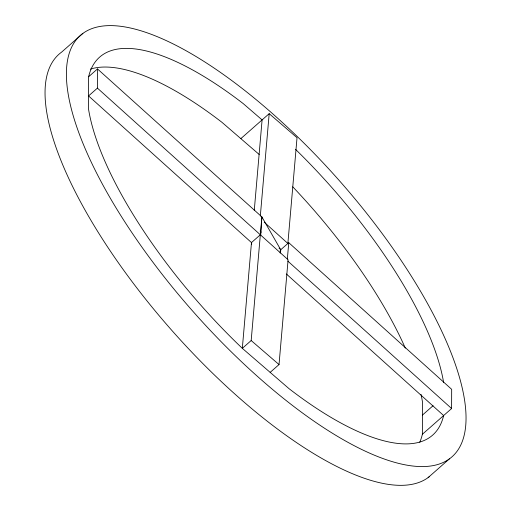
<?xml version="1.0" encoding="UTF-8"?>
<svg xmlns="http://www.w3.org/2000/svg" width="511" height="511" viewBox="0 0 511 511"><rect width="100%" height="100%" fill="white"/><g stroke="black" fill="none" stroke-linecap="round" stroke-linejoin="round"><path stroke-width="0.77" d="M280.156 252.99L280.392 249.157L261.881 216.92L97.486 68.934L88.627 76.733L88.512 108.958A251.929 88.013 48.6 0 0 242.323 348.336L289.073 388.699A251.929 88.013 48.6 0 0 443.631 415.545L286.332 273.953M270.166 372.372L279.025 364.573L288.095 259.767L97.422 88.128L97.486 68.934M419.742 442.258A251.929 88.013 48.6 0 0 422.373 434.267L422.488 402.042A251.929 88.013 48.6 0 0 421.051 394.435M422.373 434.267L451.609 408.532L451.673 389.337L288.76 242.687L280.782 249.707L280.513 252.811M260.725 235.328L261.881 216.92L251.182 340.537L242.323 348.336L251.476 242.578L260.335 234.779M254.261 210.423L262.098 119.913L243.191 103.586A251.929 88.013 48.6 0 0 88.627 76.733M260.316 216.096L269.188 113.672L297.032 137.708L287.872 243.466L264.244 222.202M287.348 258.994L288.76 242.687M82.884 33.394L61.62 52.109A280.903 98.131 48.6 0 0 166.925 324.792A280.903 98.131 48.6 0 0 429.304 476.693M97.422 88.128L88.563 95.927L251.476 242.578L251.706 244.149M240.834 138.628L269.188 113.672M422.437 415.073L433.073 405.715M428.116 477.606L449.38 458.891A280.903 98.131 48.6 0 0 243.223 89.265A280.903 98.131 48.6 0 0 105.79 190.264A280.903 98.131 48.6 0 0 449.38 458.891M259.198 154.482L221.927 122.301A251.929 88.013 48.6 0 0 90.37 69.113M251.182 340.537L279.025 364.573M260.112 231.1L261.293 232.16M279.012 248.11L280.782 249.707M287.802 261.076L451.609 408.532M295.55 149.365A251.929 88.013 48.6 0 1 443.637 382.656M292.752 186.815A251.929 88.013 48.6 0 1 405.319 348.112"/></g></svg>
